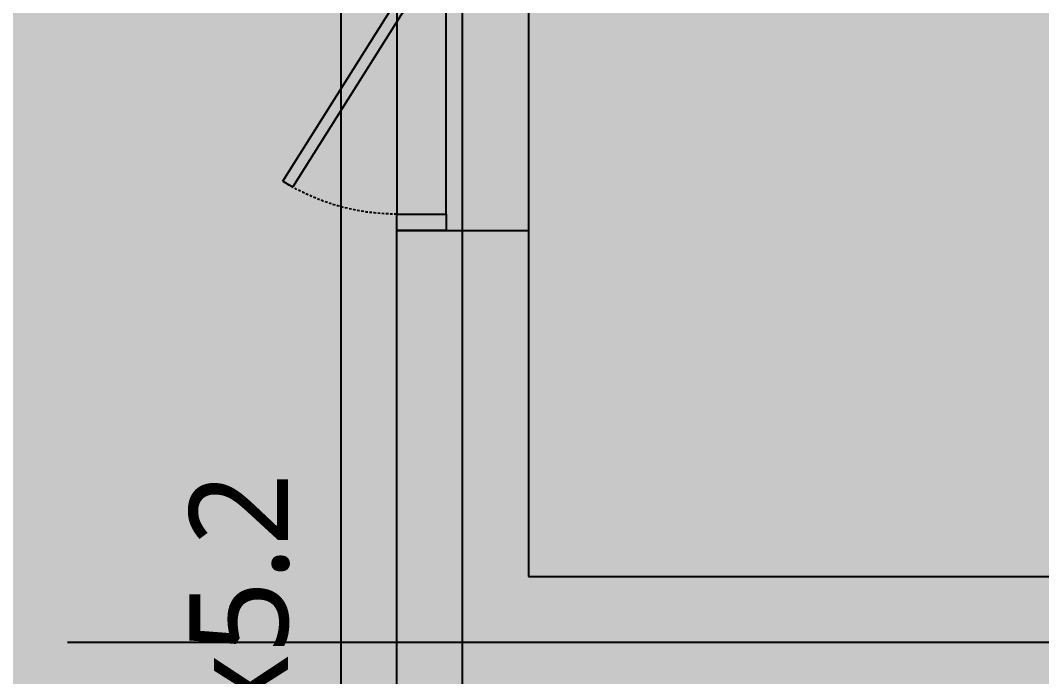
# Model space of a CAD drawing. Header units: millimetres. Extents: x -27408 to 60590, y 623 to 42257.
# Drawn here: x 59216.8 to 59277.5, y 17621 to 17660 of the extents above; entities that cross this region are included whole.
import ezdxf
from ezdxf.enums import TextEntityAlignment as Align

# ---------------------------------------------------------------- set-up
doc = ezdxf.new("R2010")
doc.units = ezdxf.units.MM
doc.header["$LTSCALE"] = 100
doc.header["$MEASUREMENT"] = 0
doc.linetypes.add('A0-000 XR 평면도$0$HID', pattern=[2.5, 1.5, -1])
doc.layers.get('0').update_dxf_attribs({"linetype": 'CONTINUOUS'})
for name, color, linetype in [('254', 254, 'CONTINUOUS'), ('A0-000 XR 평면도$0$DOOR', 4, 'CONTINUOUS'), ('A0-000 XR 평면도$0$DOOR(OPEN ELE)', 5, 'CONTINUOUS'), ('ELE9', 9, 'CONTINUOUS'), ('주차-확장', 251, 'CONTINUOUS')]:
    doc.layers.add(name, color=color, linetype=linetype)
doc.styles.add('나눔바른고딕', font='NanumBarunGothic.ttf')

# ---------------------------------------------------------------- blocks, each defined once
blk = doc.blocks.new('A0-000 XR 평면도$0$A$C60820D4B')
at = {"layer": 'A0-000 XR 평면도$0$DOOR'}
for points in [[(500, 700), (500, 750), (350, 750), (350, 700)], [(500, 0), (500, 50), (350, 50), (350, 0)]]:
    blk.add_lwpolyline(points, close=True, dxfattribs=at)
for points in [[(3.8, 600.1), (350, 50), (380.3, 67.5), (34.6, 616.9)], [(3.8, 600.1), (34.6, 616.9)]]:
    blk.add_lwpolyline(points, dxfattribs=at)
at = {"layer": 'A0-000 XR 평면도$0$DOOR(OPEN ELE)'}
for p, q in [((350, 50), (350, 700)), ((500, 700), (500, 50))]:
    blk.add_line(p, q, dxfattribs=at)
at = {"layer": 'A0-000 XR 평면도$0$DOOR(OPEN ELE)', "linetype": 'A0-000 XR 평면도$0$HID', "ltscale": 0.05}
blk.add_arc((350, 50), 650, 90, 122.1801, dxfattribs=at)
blk = doc.blocks.new('A$C6A0504F7')
at = {"layer": '주차-확장'}
blk.add_lwpolyline([(5200, 0), (0, 0), (0, 2600), (5200, 2600)], close=True, dxfattribs=at)
at = {"layer": '주차-확장', "style": '나눔바른고딕'}
blk.add_text('확장형2.6x5.2', height=300, rotation=180, dxfattribs=at).set_placement((5049.2, 2289.8), align=Align.MIDDLE_LEFT)
blk = doc.blocks.new('B2FF')
at = {"layer": 'ELE9', "color": 253, "ltscale": 0.1}
for p, q in [((37313974.7, 554746.3), (37313974.7, 566196.3)), ((37314174.7, 562996.3), (37314174.7, 561946.3)), ((37312774.7, 561746.3), (37318374.7, 561746.3))]:
    blk.add_line(p, q, dxfattribs=at)
for points in [[(37314174.7, 563746.3), (37314174.7, 562996.3)], [(37315674.7, 555746.3), (37313774.7, 555746.3), (37313774.7, 562996.3)], [(37314174.7, 561946.3), (37316974.7, 561946.3)]]:
    blk.add_lwpolyline(points, dxfattribs=at)
at = {"layer": 'ELE9', "color": 253, "ltscale": 1000}
blk.add_lwpolyline([(37313774.7, 562996.3), (37314174.7, 562996.3)], dxfattribs=at)
at = {"layer": 'ELE9', "color": 253, "ltscale": 0.1, "rotation": 269.9999999999999}
blk.add_blockref('A$C6A0504F7', (37311004.7, 564871.3), dxfattribs=at)
at = {"layer": 'ELE9', "color": 253, "xscale": -1, "rotation": 180}
blk.add_blockref('A0-000 XR 평면도$0$A$C60820D4B', (37313424.7, 563746.3), dxfattribs=at)

msp = doc.modelspace()

# ---------------------------------------------------------------- hatches: boundary and pattern name
at = {"layer": '254', "ltscale": 10000}
h = msp.add_hatch(color=256, dxfattribs=at)
h.dxf.hatch_style = 1
edge = h.paths.add_edge_path()
edge.add_arc((59210.946, 17426.068), 50, 180, 270)
edge.add_line((59210.946, 17376.068), (59339.62, 17376.068))
edge.add_arc((59339.62, 17426.068), 50, 270, 360)
edge.add_line((59389.62, 17426.068), (59389.62, 17739.861))
edge.add_arc((59339.62, 17739.861), 50, 0, 90)
edge.add_line((59339.62, 17789.861), (59210.946, 17789.861))
edge.add_arc((59210.946, 17739.861), 50, 90, 180)
edge.add_line((59160.946, 17739.861), (59160.946, 17426.068))

# ---------------------------------------------------------------- next in the draw order: block references
at = {"xscale": 0.01956471256889679, "yscale": 0.01956471256889679, "zscale": 0.01956471256889679}
msp.add_blockref('B2FF', (-670794.073, 6632.608), dxfattribs=at)

doc.saveas('drawing.dxf')
